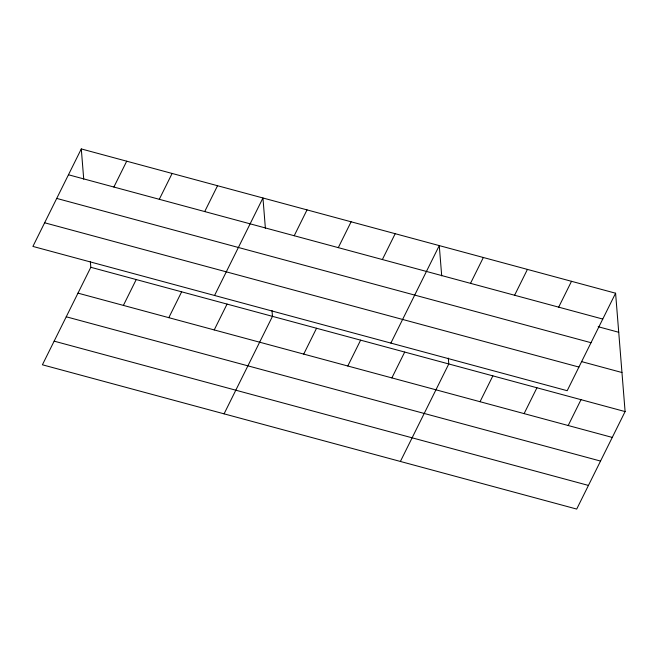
<?xml version="1.0" encoding="UTF-8"?>
<svg xmlns="http://www.w3.org/2000/svg" width="658" height="658" viewBox="0 0 658 658"><rect width="100%" height="100%" fill="white"/><g stroke="black" fill="none" stroke-linecap="round" stroke-linejoin="round"><path stroke-width="0.99" d="M81.296 148.93L32.9 246.421L567.188 390.704L615.592 293.213L81.296 148.93L83.73 179.198M113.883 187.037L126.714 161.194M90.335 261.44L90.812 267.296L42.408 364.787L576.704 509.07L625.1 411.579L615.592 293.213M159.294 199.3L172.125 173.457M123.391 305.402L136.222 279.56M204.712 211.563L217.543 185.721M168.81 317.666L181.641 291.823M214.557 295.483L262.953 197.984L265.388 228.26M214.22 329.929L227.051 304.086M294.208 235.737L307.031 209.886M224.074 413.849L272.47 316.35L272.001 310.494M338.286 247.638L351.117 221.787M303.716 354.103L316.547 328.252M382.364 259.54L395.195 233.697M347.794 366.004L360.625 340.153M390.877 343.089L439.273 245.599L441.707 275.866M391.872 377.906L404.703 352.063M470.519 283.343L483.35 257.5M400.385 461.455L448.781 363.964L448.312 358.1M514.597 295.253L527.428 269.402M480.036 401.709L492.867 375.866M558.675 307.154L571.506 281.303M524.113 413.619L536.944 387.768M568.191 425.52L581.022 399.669M68.465 174.773L602.761 319.056M598.155 326.713L618.726 332.274M56.728 198.42L591.024 342.703M581.804 361.67L621.958 372.518M44.637 222.782L578.925 367.057M90.812 267.296L625.1 411.579M77.981 293.139L612.269 437.422M66.244 316.786L600.532 461.069M54.145 341.148L588.441 485.423"/></g></svg>
